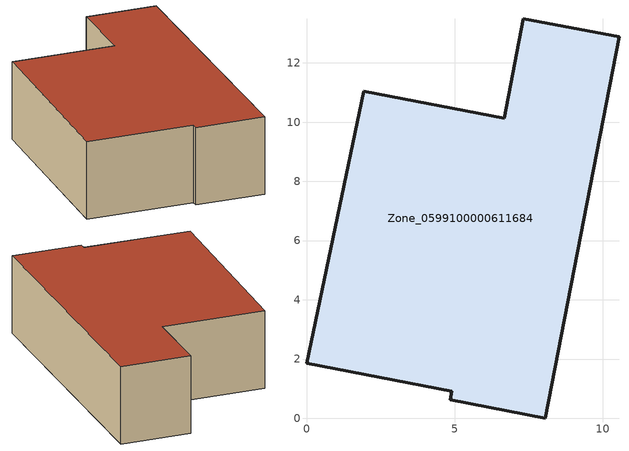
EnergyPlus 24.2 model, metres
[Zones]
Zone_0599100000611684
 floor ground (C_G): 10.55,12.88 8.05,0 4.85,0.62 4.91,0.91 0,1.86 1.93,11.04 6.69,10.13 7.32,13.49 z0
 wall outside (C_F): 6.69,10.13 1.93,11.04 0,1.86 4.91,0.91 4.85,0.62 8.05,0 10.55,12.88 7.32,13.49 6.69,10.13 z0:3.69
 roof outside (C_R): 10.55,12.88 7.32,13.49 6.69,10.13 1.93,11.04 0,1.86 4.91,0.91 4.85,0.62 8.05,0 z3.69
[BUILDING]
Pand.0599100000611684: North Axis=0; Terrain=City; Loads Convergence Tolerance Value=0.04; Temperature Convergence Tolerance Value=0.4; Solar Distribution=FullExterior; Maximum Number of Warmup Days=25; Minimum Number of Warmup Days=1
[Site:Location]
Rotterdam.The.Hague.AP_ZH_NLD Design_Conditions: Latitude=51.96; Longitude=4.45; Time Zone=1; Elevation=-4.5
[SITE:GROUNDTEMPERATURE:BUILDINGSURFACE]
18, 18, 18, 18, 18, 18, 18, 18, 18, 18, 18, 18
[MATERIAL] Thermal Absorptance=0.9; Solar Absorptance=0.7; Visible Absorptance=0.7
Name | Roughness | Thickness | Conductivity | Density | Specific Heat
G.D.1965 | MediumSmooth | 0.15 | 1 | 540 | 1210
F.D.1965 | Rough | 0.3 | 0.857143 | 1920 | 840
R.D.1965 | MediumRough | 0.2 | 0.08 | 1500 | 1000
[CONSTRUCTION]
C_G: G.D.1965
C_F: F.D.1965
C_R: R.D.1965
[ZONE]
Zone_0599100000611684: Type=1; Multiplier=1; Ceiling Height=Autocalculate; Volume=Autocalculate; Floor Area=autocalculate; Part of Total Floor Area=Yes
[ZONEINFILTRATION:DESIGNFLOWRATE]
Infil_Zone_0599100000611684: Zone or ZoneList or Space or SpaceList=Zone_0599100000611684; Schedule=AlwaysOn; Design Flow Rate Calculation Method=Flow/Area; Flow Rate per Floor Area=0.0042; Constant Term Coefficient=1; Temperature Term Coefficient=0; Velocity Term Coefficient=0; Velocity Squared Term Coefficient=0
[HVACTEMPLATE:ZONE:IDEALLOADSAIRSYSTEM]
Zone_0599100000611684: Maximum Heating Supply Air Temperature=50; Minimum Cooling Supply Air Temperature=13; Maximum Heating Supply Air Humidity Ratio=0.0156; Minimum Cooling Supply Air Humidity Ratio=0.0077; Heating Limit=NoLimit; Cooling Limit=NoLimit; Dehumidification Control Type=ConstantSensibleHeatRatio; Cooling Sensible Heat Ratio=0.7; Dehumidification Setpoint=60; Humidification Control Type=None; Humidification Setpoint=30; Outdoor Air Method=None; Outdoor Air Flow Rate per Person=0.00944; Outdoor Air Flow Rate per Zone Floor Area=0; Outdoor Air Flow Rate per Zone=0; Demand Controlled Ventilation Type=None; Outdoor Air Economizer Type=NoEconomizer; Heat Recovery Type=None; Sensible Heat Recovery Effectiveness=0.7; Latent Heat Recovery Effectiveness=0.65
[ZONECONTROL:THERMOSTAT]
ThermostatControl_Zone_0599100000611684: Zone or ZoneList=Zone_0599100000611684; Control Type Schedule=DualSetpointControlType; Control 1=Thermostat_Zone_0599100000611684; Temperature Difference Between Cutout And Setpoint=0
[THERMOSTATSETPOINT:DUALSETPOINT]
Thermostat_Zone_0599100000611684: Heating Setpoint Temperature Schedule=HeatingSetpoint_Zone_0599100000611684; Cooling Setpoint Temperature Schedule=CoolingSetpoint_Zone_0599100000611684
[SCHEDULE:COMPACT]
HeatingSetpoint_Zone_0599100000611684: Through: 12/31, For: AllDays, Until: 24:00, 21
CoolingSetpoint_Zone_0599100000611684: Through: 12/31, For: AllDays, Until: 24:00, 24
DualSetpointControlType: Through: 12/31, For: AllDays, Until: 24:00, 4
AlwaysOn: Through: 12/31, For: AllDays, Until: 24:00, 1
